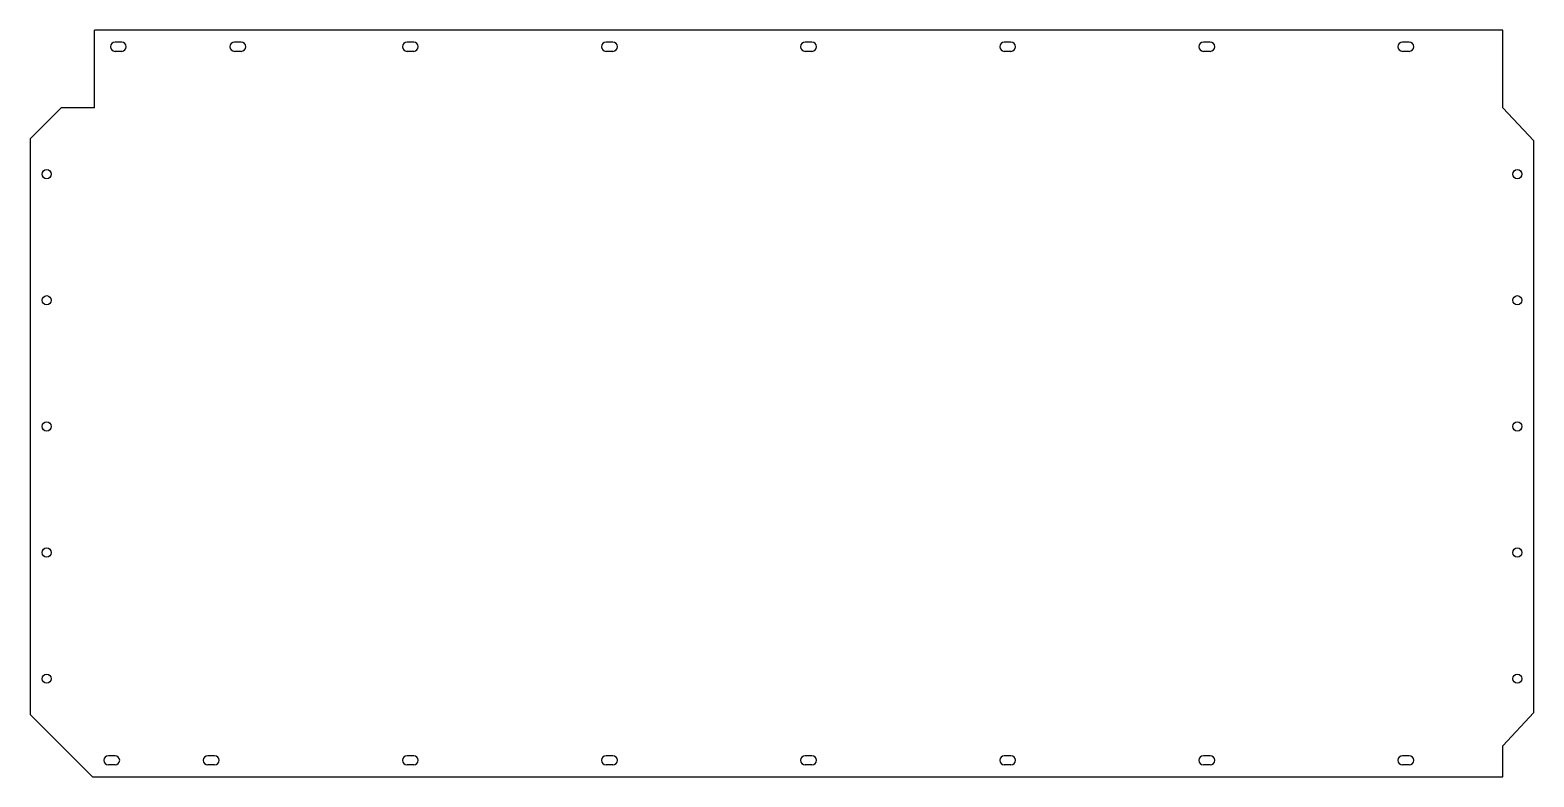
# Model space of a CAD drawing. Header units: millimetres. Extents: x 3889 to 6155, y 2744 to 3869.
import ezdxf

# ---------------------------------------------------------------- set-up
doc = ezdxf.new("R2010")
doc.units = ezdxf.units.MM

msp = doc.modelspace()

# ---------------------------------------------------------------- linework, layer by layer
for p, q in [((6108.1, 3869), (3986.1, 3869)), ((3986.1, 3752), (3986.1, 3869)), ((6108.1, 3752), (6108.1, 3869)), ((4027.1, 3851), (4017.1, 3851)), ((4027.1, 3837), (4017.1, 3837)), ((4207.1, 3851), (4197.1, 3851)), ((4207.1, 3837), (4197.1, 3837)), ((4467.1, 3851), (4457.1, 3851)), ((4467.1, 3837), (4457.1, 3837)), ((4767.1, 3851), (4757.1, 3851)), ((4767.1, 3837), (4757.1, 3837)), ((5067.1, 3851), (5057.1, 3851)), ((5067.1, 3837), (5057.1, 3837)), ((5367.1, 3851), (5357.1, 3851)), ((5367.1, 3837), (5357.1, 3837)), ((5667.1, 3851), (5657.1, 3851)), ((5667.1, 3837), (5657.1, 3837)), ((5967.1, 3851), (5957.1, 3851)), ((5967.1, 3837), (5957.1, 3837)), ((3936.1, 3752), (3889.1, 3705)), ((3986.1, 3752), (3936.1, 3752)), ((6108.1, 3752), (6155.1, 3702)), ((3889.1, 3705), (3889.1, 2838)), ((6155.1, 2841), (6155.1, 3702)), ((3983.1, 2744), (3889.1, 2838)), ((6108.1, 2791), (6155.1, 2841)), ((6108.1, 2744), (6108.1, 2791)), ((4017.1, 2776), (4007.1, 2776)), ((4167.1, 2776), (4157.1, 2776)), ((4467.1, 2776), (4457.1, 2776)), ((4767.1, 2776), (4757.1, 2776)), ((5067.1, 2776), (5057.1, 2776)), ((5367.1, 2776), (5357.1, 2776)), ((5667.1, 2776), (5657.1, 2776)), ((5967.1, 2776), (5957.1, 2776)), ((3983.1, 2744), (6108.1, 2744)), ((4017.1, 2762), (4007.1, 2762)), ((4167.1, 2762), (4157.1, 2762)), ((4467.1, 2762), (4457.1, 2762)), ((4767.1, 2762), (4757.1, 2762)), ((5067.1, 2762), (5057.1, 2762)), ((5367.1, 2762), (5357.1, 2762)), ((5667.1, 2762), (5657.1, 2762)), ((5967.1, 2762), (5957.1, 2762))]:
    msp.add_line(p, q)
for centre in [(3914.1, 3652), (6130.1, 3652), (3914.1, 3462), (6130.1, 3462), (3914.1, 3272), (6130.1, 3272), (3914.1, 3082), (6130.1, 3082), (3914.1, 2892), (6130.1, 2892)]:
    msp.add_circle(centre, 7)
for centre, start, end in [((4017.1, 3844), 90, 270), ((4027.1, 3844), 270, 90), ((4197.1, 3844), 90, 270), ((4207.1, 3844), 270, 90), ((4457.1, 3844), 90, 270), ((4467.1, 3844), 270, 90), ((4757.1, 3844), 90, 270), ((4767.1, 3844), 270, 90), ((5057.1, 3844), 90, 270), ((5067.1, 3844), 270, 90), ((5357.1, 3844), 90, 270), ((5367.1, 3844), 270, 90), ((5657.1, 3844), 90, 270), ((5667.1, 3844), 270, 90), ((5957.1, 3844), 90, 270), ((5967.1, 3844), 270, 90), ((4007.1, 2769), 90, 270), ((4017.1, 2769), 270, 90), ((4157.1, 2769), 90, 270), ((4167.1, 2769), 270, 90), ((4457.1, 2769), 90, 270), ((4467.1, 2769), 270, 90), ((4757.1, 2769), 90, 270), ((4767.1, 2769), 270, 90), ((5057.1, 2769), 90, 270), ((5067.1, 2769), 270, 90), ((5357.1, 2769), 90, 270), ((5367.1, 2769), 270, 90), ((5657.1, 2769), 90, 270), ((5667.1, 2769), 270, 90), ((5957.1, 2769), 90, 270), ((5967.1, 2769), 270, 90)]:
    msp.add_arc(centre, 7, start, end)

doc.saveas('drawing.dxf')
